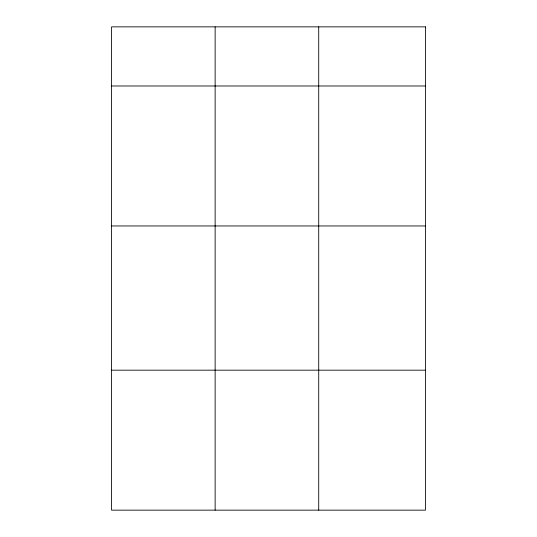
<?xml version="1.0" encoding="UTF-8"?>
<svg xmlns="http://www.w3.org/2000/svg" width="537" height="537" viewBox="0 0 537 537"><rect width="100%" height="100%" fill="white"/><g stroke="black" fill="none" stroke-linecap="round" stroke-linejoin="round"><path stroke-width="0.81" d="M111.568 85.987L425.432 85.987M111.568 225.963L425.432 225.963M111.568 370.174L425.432 370.174M318.716 26.85L318.716 510.15M215.142 26.85L215.142 510.15M425.432 26.85L111.568 26.85L111.568 510.15L425.432 510.15L425.432 26.85"/></g></svg>
